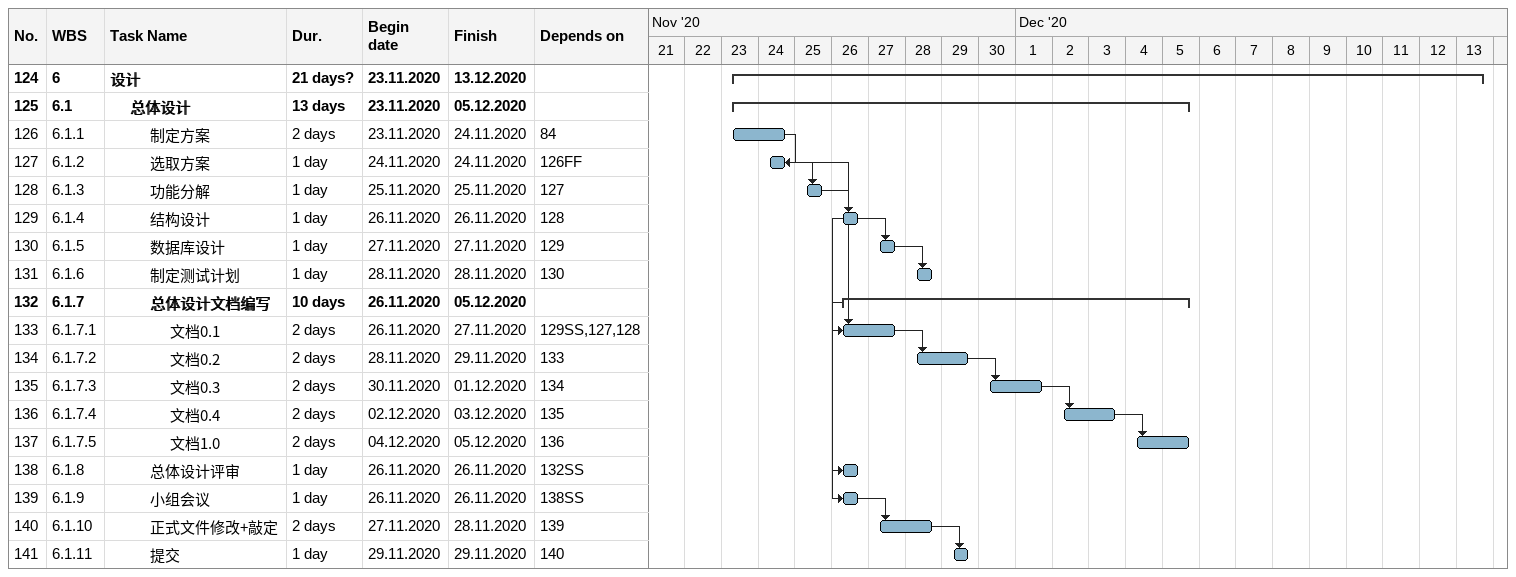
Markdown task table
| ID | WBS | Task | Duration | Start | Finish | Predecessors |
|---|---|---|---|---|---|---|
| 124 | 6 | **设计** | 21d? | 2020-11-23 | 2020-12-13 |  |
| 125 | 6.1 | **总体设计** | 13d | 2020-11-23 | 2020-12-05 |  |
| 126 | 6.1.1 | 制定方案 | 2d | 2020-11-23 | 2020-11-24 | 84 |
| 127 | 6.1.2 | 选取方案 | 1d | 2020-11-24 | 2020-11-24 | 126FF |
| 128 | 6.1.3 | 功能分解 | 1d | 2020-11-25 | 2020-11-25 | 127 |
| 129 | 6.1.4 | 结构设计 | 1d | 2020-11-26 | 2020-11-26 | 128 |
| 130 | 6.1.5 | 数据库设计 | 1d | 2020-11-27 | 2020-11-27 | 129 |
| 131 | 6.1.6 | 制定测试计划 | 1d | 2020-11-28 | 2020-11-28 | 130 |
| 132 | 6.1.7 | **总体设计文档编写** | 10d | 2020-11-26 | 2020-12-05 |  |
| 133 | 6.1.7.1 | 文档0.1 | 2d | 2020-11-26 | 2020-11-27 | 129SS, 127, 128 |
| 134 | 6.1.7.2 | 文档0.2 | 2d | 2020-11-28 | 2020-11-29 | 133 |
| 135 | 6.1.7.3 | 文档0.3 | 2d | 2020-11-30 | 2020-12-01 | 134 |
| 136 | 6.1.7.4 | 文档0.4 | 2d | 2020-12-02 | 2020-12-03 | 135 |
| 137 | 6.1.7.5 | 文档1.0 | 2d | 2020-12-04 | 2020-12-05 | 136 |
| 138 | 6.1.8 | 总体设计评审 | 1d | 2020-11-26 | 2020-11-26 | 132SS |
| 139 | 6.1.9 | 小组会议 | 1d | 2020-11-26 | 2020-11-26 | 138SS |
| 140 | 6.1.10 | 正式文件修改+敲定 | 2d | 2020-11-27 | 2020-11-28 | 139 |
| 141 | 6.1.11 | 提交 | 1d | 2020-11-29 | 2020-11-29 | 140 |
